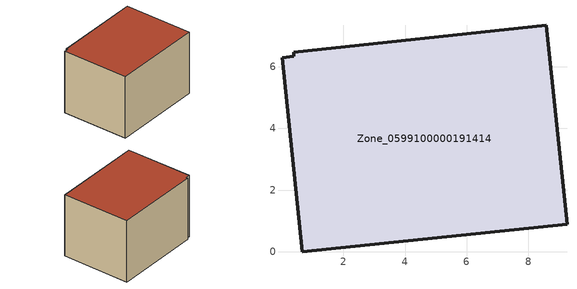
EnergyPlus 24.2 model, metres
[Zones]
Zone_0599100000191414
 floor ground (C_G): 9.25,0.9 0.68,0 0.01,6.29 0.4,6.33 0.39,6.47 8.57,7.34 z3.01
 wall outside (C_F): 9.25,0.9 8.57,7.34 0.39,6.47 0.4,6.33 0.01,6.29 0.68,0 9.25,0.9 z3.01:9.01
 roof outside (C_R): 0.68,0 9.25,0.9 8.57,7.34 0.39,6.47 0.4,6.33 0.01,6.29 z9.01
[BUILDING]
Pand.0599100000191414: North Axis=0; Terrain=City; Loads Convergence Tolerance Value=0.04; Temperature Convergence Tolerance Value=0.4; Solar Distribution=FullExterior; Maximum Number of Warmup Days=25; Minimum Number of Warmup Days=1
[Site:Location]
Rotterdam.The.Hague.AP_ZH_NLD Design_Conditions: Latitude=51.96; Longitude=4.45; Time Zone=1; Elevation=-4.5
[SITE:GROUNDTEMPERATURE:BUILDINGSURFACE]
18, 18, 18, 18, 18, 18, 18, 18, 18, 18, 18, 18
[MATERIAL] Thermal Absorptance=0.9; Solar Absorptance=0.7; Visible Absorptance=0.7
Name | Roughness | Thickness | Conductivity | Density | Specific Heat
G.TC.1946-1964 | MediumSmooth | 0.15 | 1 | 540 | 1210
F.TC.1946-1964 | Rough | 0.3 | 0.857143 | 1920 | 840
R.TC.1946-1964 | MediumRough | 0.2 | 0.235294 | 1500 | 1000
[CONSTRUCTION]
C_G: G.TC.1946-1964
C_F: F.TC.1946-1964
C_R: R.TC.1946-1964
[ZONE]
Zone_0599100000191414: Type=1; Multiplier=1; Ceiling Height=Autocalculate; Volume=Autocalculate; Floor Area=autocalculate; Part of Total Floor Area=Yes
[ZONEINFILTRATION:DESIGNFLOWRATE]
Infil_Zone_0599100000191414: Zone or ZoneList or Space or SpaceList=Zone_0599100000191414; Schedule=AlwaysOn; Design Flow Rate Calculation Method=Flow/Area; Flow Rate per Floor Area=0.003; Constant Term Coefficient=1; Temperature Term Coefficient=0; Velocity Term Coefficient=0; Velocity Squared Term Coefficient=0
[HVACTEMPLATE:ZONE:IDEALLOADSAIRSYSTEM]
Zone_0599100000191414: Maximum Heating Supply Air Temperature=50; Minimum Cooling Supply Air Temperature=13; Maximum Heating Supply Air Humidity Ratio=0.0156; Minimum Cooling Supply Air Humidity Ratio=0.0077; Heating Limit=NoLimit; Cooling Limit=NoLimit; Dehumidification Control Type=ConstantSensibleHeatRatio; Cooling Sensible Heat Ratio=0.7; Dehumidification Setpoint=60; Humidification Control Type=None; Humidification Setpoint=30; Outdoor Air Method=None; Outdoor Air Flow Rate per Person=0.00944; Outdoor Air Flow Rate per Zone Floor Area=0; Outdoor Air Flow Rate per Zone=0; Demand Controlled Ventilation Type=None; Outdoor Air Economizer Type=NoEconomizer; Heat Recovery Type=None; Sensible Heat Recovery Effectiveness=0.7; Latent Heat Recovery Effectiveness=0.65
[ZONECONTROL:THERMOSTAT]
ThermostatControl_Zone_0599100000191414: Zone or ZoneList=Zone_0599100000191414; Control Type Schedule=DualSetpointControlType; Control 1=Thermostat_Zone_0599100000191414; Temperature Difference Between Cutout And Setpoint=0
[THERMOSTATSETPOINT:DUALSETPOINT]
Thermostat_Zone_0599100000191414: Heating Setpoint Temperature Schedule=HeatingSetpoint_Zone_0599100000191414; Cooling Setpoint Temperature Schedule=CoolingSetpoint_Zone_0599100000191414
[SCHEDULE:COMPACT]
HeatingSetpoint_Zone_0599100000191414: Through: 12/31, For: AllDays, Until: 24:00, 21
CoolingSetpoint_Zone_0599100000191414: Through: 12/31, For: AllDays, Until: 24:00, 24
DualSetpointControlType: Through: 12/31, For: AllDays, Until: 24:00, 4
AlwaysOn: Through: 12/31, For: AllDays, Until: 24:00, 1
